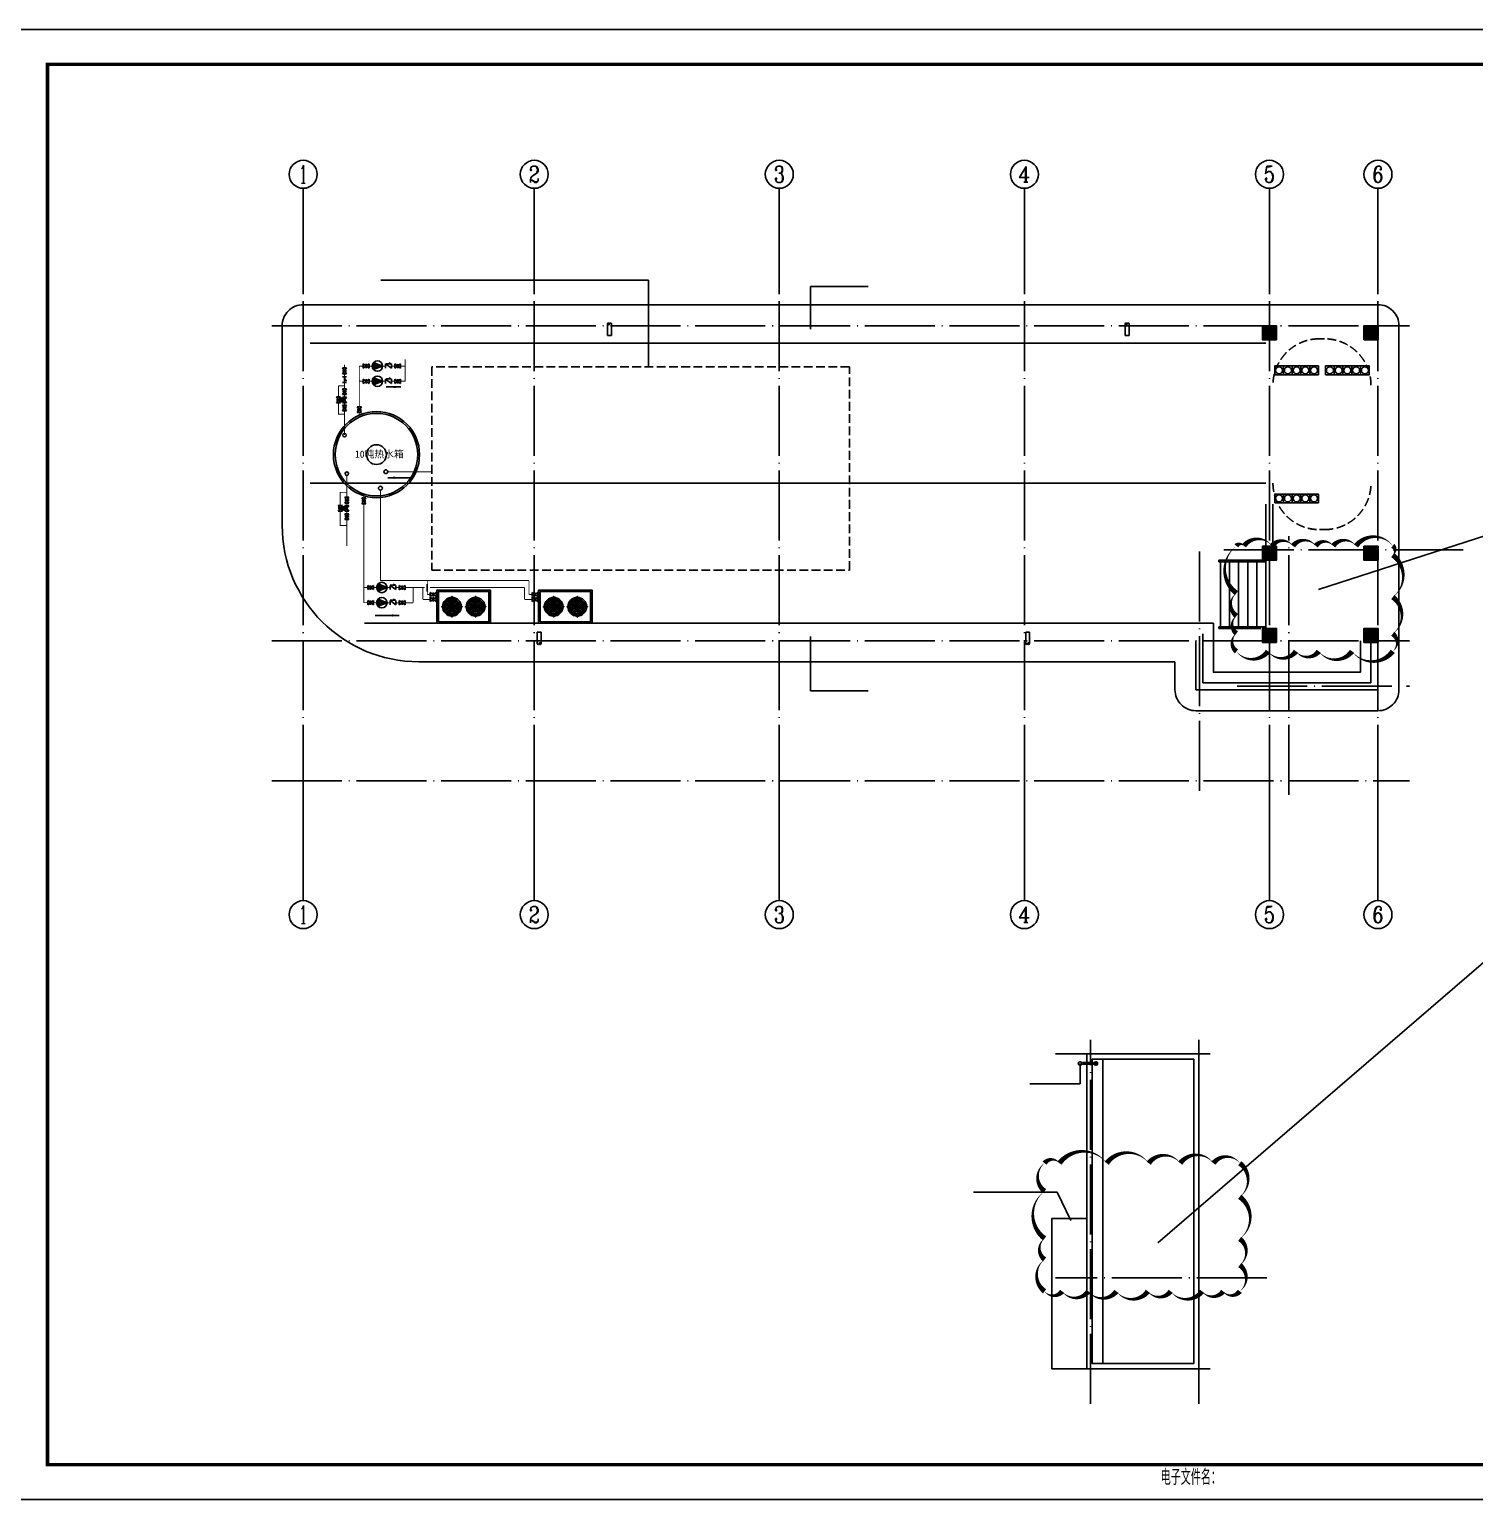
# Model space of a CAD drawing. Extents: x -1041549 to 749950, y -354245 to 17554.
# Drawn here: x -593181 to -551901, y -141716 to -99716 of the extents above; entities that cross this region are included whole.
import ezdxf
from ezdxf.enums import TextEntityAlignment as Align

# ---------------------------------------------------------------- set-up
doc = ezdxf.new("R2010")
doc.units = 0
doc.header["$LTSCALE"] = 1000
doc.header["$MEASUREMENT"] = 0
for name, pattern in [('DASH', [0.35, 0.25, -0.1]), ('DASHED', [0.75, 0.5, -0.25]), ('DOTE', [2.42, 2, -0.2, 0.02, -0.2])]:
    doc.linetypes.add(name, pattern=pattern)
for name, color, linetype in [('14', 1, 'Continuous'), ('2', 2, 'Continuous'), ('4', 4, 'Continuous'), ('9', 9, 'Continuous'), ('AXIS', 3, 'Continuous'), ('AXIS_TEXT', 7, 'Continuous'), ('DIM_ELEV', 3, 'Continuous'), ('DOTE', 1, 'Continuous'), ('EQUIP_地漏', 7, 'Continuous'), ('K+T', 252, 'Continuous'), ('PUB_DIM', 3, 'Continuous'), ('PUB_TEXT', 7, 'Continuous'), ('PUB_TITLE', 4, 'Continuous'), ('TWT_TEXT', 7, 'Continuous'), ('WALL-MOVE', 6, 'Continuous'), ('WALL-PARAPET', 6, 'Continuous'), ('柱线', 2, 'Continuous'), ('楼梯大样$0$A_STAR_LIFT(电梯扶梯)', 1, 'Continuous')]:
    doc.layers.add(name, color=color, linetype=linetype)
doc.layers.add('DIM_MODI', color=6, linetype='Continuous', plot=False)
doc.styles.add('_TCH_AXIS', font='COMPLEX', dxfattribs={"bigfont": 'GBCBIG'})
doc.styles.add('COMPLEX', font='COMPLEX')
doc.styles.add('hztxt', font='romand_pkpm', dxfattribs={"bigfont": 'gbcbig'})
doc.styles.add('JD-gbcbig', font='gbenor.shx', dxfattribs={"height": 3, "bigfont": 'gbcbig.shx'})
doc.styles.get("Standard").update_dxf_attribs({"font": 'gbenor.shx', "bigfont": 'gbcbig.shx'})
doc.dimstyles.get("Standard").update_dxf_attribs({"dimscale": 100, "dimtxt": 3.5, "dimasz": 1, "dimexe": 2.5, "dimexo": 3, "dimgap": 1.5, "dimtad": 1, "dimdec": 0, "dimzin": 0, "dimdsep": 46, "dimtxsty": 'Standard', "dimblk": 'ARCHTICK', "dimcen": 0.09, "dimadec": 0, "dimazin": 0, "dimtfac": 1, "dimtdec": 0, "dimtix": 1, "dimtmove": 2, "dimatfit": 3, "dimfxl": 1, "dimtolj": 1, "dimtzin": 0, "dimarcsym": 0})

# ---------------------------------------------------------------- blocks, each defined once
blk = doc.blocks.new('A$C3E367D4F')
at = {"layer": '4'}
for p, q in [((0, 357), (0, 25)), ((0, 357), (113, 357)), ((113, 357), (113, 25))]:
    blk.add_line(p, q, dxfattribs=at)
for centre, start, end in [((28, 22), 6.809, 173.191), ((28, 28), 186.809, 353.191), ((85, 28), 186.809, 353.191)]:
    blk.add_arc(centre, 28.4, start, end, dxfattribs=at)
blk = doc.blocks.new('TUQ')
at = {"layer": '14', "style": 'hztxt', "width": 0.85}
blk.add_text('电子文件名：', height=450, rotation=359.9997, dxfattribs=at).set_placement((-24105, -584))
blk = doc.blocks.new('$TwtSys$00000141')
at = {"color": 8}
for p, q in [((-94, -180), (-10, -96)), ((-94, -180), (-10, -96)), ((-87, -223), (35, -101)), ((-87, -223), (35, -101)), ((-66, -254), (66, -122)), ((-66, -254), (66, -122)), ((-32, -275), (88, -155)), ((-32, -275), (88, -155)), ((11, -280), (92, -199)), ((11, -280), (92, -199))]:
    blk.add_line(p, q, dxfattribs=at)
blk.add_circle((0, -188), 94, dxfattribs=at)
blk.add_circle((0, -188), 94, dxfattribs=at)
blk = doc.blocks.new('dhgmdghm')
at = {"layer": '楼梯大样$0$A_STAR_LIFT(电梯扶梯)'}
for points in [[(1368204, 5589), (1367954, 5589), (1367954, 5839), (1368204, 5839)], [(1368204, 5339), (1367954, 5339), (1367954, 5589), (1368204, 5589)], [(1368204, 5089), (1367954, 5089), (1367954, 5339), (1368204, 5339)], [(1368204, 4839), (1367954, 4839), (1367954, 5089), (1368204, 5089)], [(1368204, 4589), (1367954, 4589), (1367954, 4839), (1368204, 4839)]]:
    blk.add_lwpolyline(points, close=True, dxfattribs=at)
for centre in [(1368079, 5714), (1368079, 5464), (1368079, 5214), (1368079, 4964), (1368079, 4714)]:
    blk.add_circle(centre, 100, dxfattribs=at)
blk = doc.blocks.new('A$C997006f1')
at = {"layer": 'TWT_TEXT', "xscale": -0.999999, "yscale": 0.999999, "zscale": 0.999999, "rotation": 180}
for p in [(6101, 8859), (20889, 8859)]:
    blk.add_blockref('A$C3E367D4F', p, dxfattribs=at)
blk = doc.blocks.new('_AXISO')
blk.add_circle((0, 0), 0.5)
at = {"layer": 'AXIS_TEXT', "style": 'COMPLEX', "width": 1.041667}
blk.add_attdef('A', text='', height=0.56, dxfattribs=at).set_placement((-0.25, -0.28), (0.25, -0.28), align=Align.FIT)
blk = doc.blocks.new('梯屋层墙柱模板')
at = {"layer": '柱线', "color": 11}
for points in [[(-1087459, -348965), (-1087059, -348965), (-1087059, -348565), (-1087459, -348565)], [(-1084559, -348965), (-1084159, -348965), (-1084159, -348565), (-1084559, -348565)], [(-1087459, -355265), (-1087059, -355265), (-1087059, -354865), (-1087459, -354865)], [(-1084559, -355265), (-1084159, -355265), (-1084159, -354865), (-1084559, -354865)], [(-1087459, -357615), (-1087059, -357615), (-1087059, -357215), (-1087459, -357215)], [(-1084559, -357615), (-1084159, -357615), (-1084159, -357215), (-1084559, -357215)]]:
    blk.add_lwpolyline(points, close=True, dxfattribs=at)
blk = doc.blocks.new('_ArchTick')
at = {"color": 0, "linetype": 'ByBlock', "const_width": 0.4}
blk.add_lwpolyline([(-0.5, -0.5), (0.5, 0.5)], dxfattribs=at)
blk = doc.blocks.new('A$C345737B8')
at = {"layer": '9'}
for points in [[(1800, 1112), (1800, 0), (0, 0), (0, 1112)], [(1750, 1062), (1750, 50), (50, 50), (50, 1062)]]:
    blk.add_lwpolyline(points, close=True, dxfattribs=at)
at = {"layer": '9', "linetype": 'ByBlock'}
for points in [[(169, 543), (166, 543), (163, 544), (161, 546), (159, 548), (157, 550), (156, 553), (156, 555), (156, 558), (157, 561), (158, 564), (160, 565), (161, 567), (164, 568), (166, 569), (168, 570), (169, 570), (171, 569), (173, 569), (175, 568), (177, 567), (179, 565), (181, 563), (182, 561), (182, 559), (183, 556), (182, 552), (181, 550), (180, 548), (178, 546), (176, 545), (174, 544), (172, 543), (169, 543)], [(156, 556), (183, 556)], [(169, 543), (169, 570)], [(497, 871), (493, 872), (491, 873), (488, 874), (486, 876), (485, 878), (483, 882), (483, 884), (483, 887), (484, 890), (485, 892), (487, 894), (489, 895), (491, 897), (494, 898), (496, 898), (497, 898), (499, 898), (501, 897), (503, 896), (505, 895), (507, 893), (508, 891), (509, 889), (510, 887), (510, 884), (509, 881), (508, 878), (507, 877), (506, 875), (504, 873), (501, 872), (499, 871), (497, 871)], [(483, 885), (510, 885)], [(497, 871), (497, 898)], [(827, 543), (823, 543), (821, 544), (818, 546), (816, 548), (815, 550), (813, 553), (813, 555), (813, 558), (814, 561), (815, 564), (817, 565), (819, 567), (821, 568), (824, 569), (826, 570), (827, 570), (829, 569), (831, 569), (833, 568), (835, 567), (837, 565), (838, 563), (839, 561), (840, 559), (840, 556), (839, 552), (838, 550), (837, 548), (836, 546), (834, 545), (831, 544), (829, 543), (827, 543)], [(813, 556), (840, 556)], [(827, 543), (827, 570)], [(964, 542), (961, 542), (958, 543), (955, 545), (954, 547), (952, 549), (951, 552), (951, 554), (951, 557), (952, 560), (953, 563), (954, 565), (956, 566), (958, 568), (961, 568), (963, 569), (964, 569), (966, 569), (968, 568), (970, 567), (972, 566), (974, 564), (975, 562), (976, 560), (977, 558), (977, 555), (977, 551), (976, 549), (975, 548), (973, 546), (971, 544), (969, 543), (966, 542), (964, 542)], [(951, 555), (977, 555)], [(964, 542), (964, 569)], [(1291, 871), (1288, 872), (1285, 873), (1283, 874), (1281, 876), (1279, 878), (1278, 882), (1278, 884), (1278, 887), (1279, 890), (1280, 892), (1281, 894), (1283, 895), (1286, 897), (1288, 898), (1290, 898), (1291, 898), (1293, 898), (1295, 897), (1297, 896), (1299, 895), (1301, 893), (1302, 891), (1303, 889), (1304, 887), (1304, 884), (1304, 881), (1303, 878), (1302, 877), (1300, 875), (1298, 873), (1296, 872), (1293, 871), (1291, 871)], [(1278, 885), (1304, 885)], [(1291, 871), (1291, 898)], [(1621, 543), (1618, 543), (1615, 544), (1613, 546), (1611, 548), (1609, 550), (1608, 553), (1608, 555), (1608, 558), (1609, 561), (1610, 564), (1611, 565), (1613, 567), (1616, 568), (1618, 569), (1620, 570), (1621, 570), (1623, 569), (1625, 569), (1627, 568), (1629, 567), (1631, 565), (1632, 563), (1633, 561), (1634, 559), (1634, 556), (1634, 552), (1633, 550), (1632, 548), (1630, 546), (1628, 545), (1626, 544), (1623, 543), (1621, 543)], [(1608, 556), (1634, 556)], [(1621, 543), (1621, 570)], [(498, 214), (495, 214), (492, 215), (489, 217), (487, 219), (486, 221), (485, 224), (484, 227), (485, 229), (485, 232), (487, 235), (488, 237), (490, 238), (492, 240), (495, 240), (497, 241), (498, 241), (500, 241), (502, 240), (504, 239), (506, 238), (508, 236), (509, 234), (510, 232), (511, 230), (511, 227), (511, 223), (510, 221), (509, 220), (507, 218), (505, 216), (503, 215), (500, 214), (498, 214)], [(484, 227), (511, 227)], [(498, 214), (498, 241)], [(1292, 214), (1289, 214), (1286, 215), (1284, 217), (1282, 219), (1280, 221), (1279, 224), (1279, 227), (1279, 229), (1280, 232), (1281, 235), (1282, 237), (1284, 238), (1287, 240), (1289, 240), (1291, 241), (1292, 241), (1294, 241), (1296, 240), (1298, 239), (1300, 238), (1302, 236), (1304, 234), (1305, 232), (1305, 230), (1305, 227), (1305, 223), (1304, 221), (1303, 220), (1301, 218), (1299, 216), (1297, 215), (1295, 214), (1292, 214)], [(1279, 227), (1305, 227)], [(1292, 214), (1292, 241)]]:
    blk.add_lwpolyline(points, dxfattribs=at)
at = {"layer": '9', "linetype": 'ByBlock', "lineweight": -3}
for points, const_width in [([(447, 556), (183, 556)], 7.62), ([(448, 594), (442, 584), (438, 572), (436, 564), (436, 556), (436, 548), (430, 553), (426, 556), (420, 560), (414, 564), (410, 566), (401, 570), (386, 575), (379, 576), (371, 578), (360, 578), (351, 578), (341, 577), (334, 575), (326, 573), (316, 569), (308, 565), (301, 561), (293, 556), (288, 552), (282, 547), (276, 540), (270, 533), (264, 525), (260, 516), (255, 505), (250, 489), (248, 472), (249, 453), (251, 439), (254, 428), (257, 422), (266, 405), (255, 424), (249, 434), (244, 445), (239, 459), (232, 478), (227, 501), (223, 524), (221, 547), (221, 564), (224, 593), (227, 612), (231, 627), (234, 640), (240, 655), (244, 666), (252, 671), (258, 675), (271, 681), (281, 684), (295, 687), (305, 689), (313, 690), (320, 690), (328, 690), (338, 689), (347, 687), (354, 685), (357, 685), (365, 682), (371, 680), (376, 678), (383, 674), (389, 671), (394, 667), (400, 664), (405, 660), (418, 647), (423, 641), (431, 631), (438, 620), (443, 609), (446, 601), (448, 594)], 3.66), ([(536, 605), (525, 612), (514, 616), (506, 618), (498, 618), (490, 618), (495, 624), (498, 627), (502, 634), (506, 640), (508, 643), (512, 653), (517, 668), (518, 674), (519, 683), (520, 693), (520, 703), (518, 713), (517, 720), (515, 728), (511, 738), (507, 746), (503, 753), (498, 761), (494, 766), (489, 772), (482, 778), (474, 784), (467, 789), (458, 794), (447, 799), (431, 804), (414, 806), (395, 805), (381, 803), (370, 799), (364, 797), (347, 788), (366, 799), (376, 805), (387, 810), (400, 815), (420, 822), (443, 827), (466, 831), (489, 833), (506, 833), (535, 830), (554, 827), (569, 823), (582, 820), (597, 814), (608, 810), (613, 802), (616, 796), (622, 782), (626, 773), (629, 759), (631, 749), (631, 741), (632, 734), (631, 726), (630, 716), (629, 707), (627, 700), (626, 697), (624, 689), (622, 683), (619, 678), (616, 671), (613, 665), (609, 659), (605, 654), (601, 649), (589, 635), (583, 631), (573, 623), (562, 616), (551, 611), (542, 607), (536, 605)], 3.66), ([(460, 507), (470, 500), (481, 496), (490, 494), (498, 494), (506, 494), (501, 488), (498, 485), (493, 478), (490, 472), (488, 469), (484, 459), (479, 444), (478, 438), (476, 429), (476, 419), (476, 409), (477, 399), (479, 392), (481, 384), (485, 374), (489, 366), (493, 359), (498, 351), (502, 346), (507, 340), (514, 334), (521, 328), (529, 323), (538, 318), (549, 313), (564, 308), (581, 306), (601, 307), (614, 309), (626, 313), (632, 315), (649, 324), (630, 313), (620, 307), (608, 302), (595, 297), (576, 290), (552, 285), (530, 281), (507, 279), (490, 279), (461, 282), (442, 285), (426, 289), (414, 292), (399, 298), (388, 302), (383, 310), (379, 316), (373, 330), (370, 339), (367, 353), (365, 363), (364, 371), (364, 378), (364, 386), (365, 396), (367, 405), (369, 412), (369, 415), (372, 423), (374, 429), (376, 434), (380, 441), (383, 447), (387, 453), (390, 458), (394, 463), (407, 477), (412, 481), (423, 489), (434, 496), (445, 501), (453, 505), (460, 507)], 3.66), ([(498, 607), (498, 871)], 7.62), ([(498, 241), (498, 505)], 7.62), ([(813, 556), (549, 556)], 7.62), ([(547, 518), (554, 528), (558, 540), (560, 548), (560, 556), (560, 564), (566, 559), (569, 556), (576, 552), (582, 548), (585, 546), (595, 542), (610, 537), (616, 536), (624, 534), (635, 534), (645, 534), (655, 535), (662, 537), (670, 539), (680, 543), (688, 547), (695, 551), (703, 556), (708, 560), (714, 565), (720, 572), (726, 580), (731, 587), (736, 596), (741, 607), (746, 623), (748, 640), (747, 659), (745, 673), (741, 684), (739, 690), (730, 707), (741, 688), (746, 678), (752, 667), (757, 653), (763, 634), (769, 611), (773, 588), (774, 565), (774, 548), (772, 519), (769, 500), (765, 485), (761, 472), (756, 457), (752, 446), (744, 441), (737, 437), (724, 431), (715, 428), (701, 425), (691, 423), (683, 422), (676, 422), (668, 422), (658, 423), (648, 425), (641, 427), (638, 428), (631, 430), (625, 432), (620, 434), (613, 438), (607, 441), (601, 445), (596, 448), (591, 452), (577, 465), (573, 471), (565, 481), (558, 492), (553, 503), (549, 511), (547, 518)], 2.93), ([(1241, 556), (977, 556)], 7.62), ([(1243, 594), (1236, 584), (1232, 572), (1230, 564), (1230, 556), (1230, 548), (1225, 553), (1221, 556), (1214, 560), (1208, 564), (1205, 566), (1195, 570), (1180, 575), (1174, 576), (1166, 578), (1155, 578), (1145, 578), (1136, 577), (1129, 575), (1121, 573), (1110, 569), (1102, 565), (1095, 561), (1087, 556), (1082, 552), (1076, 547), (1070, 540), (1064, 533), (1059, 525), (1054, 516), (1049, 505), (1045, 489), (1042, 472), (1043, 453), (1045, 439), (1049, 428), (1051, 422), (1060, 405), (1049, 424), (1044, 434), (1039, 445), (1033, 459), (1027, 478), (1021, 501), (1017, 524), (1016, 547), (1016, 564), (1018, 593), (1021, 612), (1025, 627), (1029, 640), (1034, 655), (1038, 666), (1046, 671), (1053, 675), (1066, 681), (1075, 684), (1089, 687), (1099, 689), (1107, 690), (1114, 690), (1122, 690), (1132, 689), (1142, 687), (1149, 685), (1152, 685), (1159, 682), (1165, 680), (1170, 678), (1177, 674), (1183, 671), (1189, 667), (1194, 664), (1199, 660), (1213, 647), (1217, 641), (1225, 631), (1232, 620), (1237, 609), (1241, 601), (1243, 594)], 3.66), ([(1330, 605), (1320, 612), (1309, 616), (1301, 618), (1292, 618), (1284, 618), (1289, 624), (1292, 627), (1297, 634), (1300, 640), (1302, 643), (1307, 653), (1311, 668), (1313, 674), (1314, 683), (1314, 693), (1314, 703), (1313, 713), (1311, 720), (1309, 728), (1305, 738), (1302, 746), (1298, 753), (1292, 761), (1288, 766), (1283, 772), (1276, 778), (1269, 784), (1261, 789), (1252, 794), (1241, 799), (1226, 804), (1209, 806), (1189, 805), (1176, 803), (1164, 799), (1158, 797), (1142, 788), (1160, 799), (1171, 805), (1182, 810), (1195, 815), (1214, 822), (1238, 827), (1260, 831), (1283, 833), (1300, 833), (1329, 830), (1348, 827), (1364, 823), (1377, 820), (1391, 814), (1402, 810), (1407, 802), (1411, 796), (1417, 782), (1420, 773), (1424, 759), (1425, 749), (1426, 741), (1426, 734), (1426, 726), (1425, 716), (1423, 707), (1422, 700), (1421, 697), (1418, 689), (1416, 683), (1414, 678), (1410, 671), (1407, 665), (1404, 659), (1400, 654), (1396, 649), (1383, 635), (1378, 631), (1367, 623), (1356, 616), (1345, 611), (1337, 607), (1330, 605)], 3.66), ([(1254, 507), (1265, 500), (1276, 496), (1284, 494), (1292, 494), (1300, 494), (1295, 488), (1292, 485), (1288, 478), (1284, 472), (1282, 469), (1278, 459), (1273, 444), (1272, 438), (1271, 429), (1270, 419), (1270, 409), (1272, 399), (1273, 392), (1275, 384), (1279, 374), (1283, 366), (1287, 359), (1292, 351), (1296, 346), (1301, 340), (1308, 334), (1316, 328), (1323, 323), (1332, 318), (1343, 313), (1359, 308), (1376, 306), (1396, 307), (1409, 309), (1420, 313), (1426, 315), (1443, 324), (1425, 313), (1414, 307), (1403, 302), (1390, 297), (1370, 290), (1347, 285), (1324, 281), (1301, 279), (1284, 279), (1255, 282), (1236, 285), (1221, 289), (1208, 292), (1193, 298), (1182, 302), (1177, 310), (1174, 316), (1168, 330), (1165, 339), (1161, 353), (1159, 363), (1159, 371), (1159, 378), (1159, 386), (1160, 396), (1161, 405), (1163, 412), (1164, 415), (1166, 423), (1169, 429), (1171, 434), (1174, 441), (1177, 447), (1181, 453), (1185, 458), (1189, 463), (1201, 477), (1207, 481), (1217, 489), (1228, 496), (1239, 501), (1248, 505), (1254, 507)], 3.66), ([(1292, 607), (1292, 871)], 7.62), ([(1292, 241), (1292, 505)], 7.62), ([(1608, 556), (1343, 556)], 7.62), ([(1342, 518), (1348, 528), (1352, 540), (1354, 548), (1354, 556), (1354, 564), (1360, 559), (1364, 556), (1370, 552), (1376, 548), (1380, 546), (1389, 542), (1404, 537), (1411, 536), (1419, 534), (1430, 534), (1439, 534), (1449, 535), (1456, 537), (1464, 539), (1474, 543), (1482, 547), (1489, 551), (1497, 556), (1502, 560), (1508, 565), (1514, 572), (1521, 580), (1526, 587), (1531, 596), (1535, 607), (1540, 623), (1542, 640), (1542, 659), (1539, 673), (1536, 684), (1533, 690), (1524, 707), (1535, 688), (1541, 678), (1546, 667), (1551, 653), (1558, 634), (1564, 611), (1567, 588), (1569, 565), (1569, 548), (1566, 519), (1563, 500), (1560, 485), (1556, 472), (1551, 457), (1546, 446), (1538, 441), (1532, 437), (1519, 431), (1510, 428), (1495, 425), (1485, 423), (1478, 422), (1470, 422), (1462, 422), (1452, 423), (1443, 425), (1436, 427), (1433, 428), (1426, 430), (1419, 432), (1414, 434), (1407, 438), (1401, 441), (1396, 445), (1390, 448), (1385, 452), (1372, 465), (1367, 471), (1359, 481), (1352, 492), (1347, 503), (1344, 511), (1342, 518)], 2.93)]:
    blk.add_lwpolyline(points, dxfattribs=dict(at, const_width=const_width))
at = {"layer": '9', "linetype": 'ByBlock'}
for points in [[(498, 633, 1), (498, 479, 1)], [(498, 612, 1), (498, 500, 1)], [(498, 572, 1), (498, 540, 1)], [(1292, 633, 1), (1292, 479, 1)], [(1292, 612, 1), (1292, 500, 1)], [(1292, 572, 1), (1292, 540, 1)]]:
    blk.add_lwpolyline(points, format="xyb", close=True, dxfattribs=at)
for centre, radius in [((498, 556), 315), ((498, 556), 270), ((498, 556), 224), ((498, 556), 178), ((498, 556), 132), ((498, 556), 86.6), ((498, 556), 40.8), ((1292, 556), 315), ((1292, 556), 270), ((1292, 556), 224), ((1292, 556), 178), ((1292, 556), 132), ((1292, 556), 86.6), ((1292, 556), 40.8)]:
    blk.add_circle(centre, radius, dxfattribs=at)
at = {"layer": '9', "linetype": 'ByBlock', "lineweight": -3}
for centre in [(498, 556), (1292, 556)]:
    blk.add_circle(centre, 15.4, dxfattribs=at)
blk = doc.blocks.new('A$C1F4F14E7')
at = {"layer": '9'}
for points in [[(-6911, 5347), (-6655, 5448), (-6911, 5549)], [(-6911, 4913), (-6655, 5014), (-6911, 5115)], [(-6784, -979), (-6527, -878), (-6784, -776)], [(-6784, -1413), (-6527, -1312), (-6784, -1210)]]:
    blk.add_hatch(color=256, dxfattribs=at).paths.add_polyline_path(points)
for p, q in [((-7208, 5387), (-7208, 5508)), ((-7208, 5387), (-7043, 5508)), ((-7208, 5508), (-7043, 5387)), ((-7126, 5386), (-7126, 5507)), ((-7043, 5387), (-7043, 5508)), ((-6911, 5549), (-6911, 5347)), ((-6655, 5448), (-6911, 5549)), ((-6405, 5388), (-6570, 5509)), ((-6570, 5388), (-6570, 5509)), ((-6567, 5515), (-6414, 5515)), ((-6414, 5515), (-6477, 5544)), ((-6405, 5388), (-6405, 5509)), ((-6307, 5386), (-6307, 5507)), ((-6307, 5386), (-6142, 5507)), ((-6307, 5507), (-6142, 5386)), ((-6224, 5385), (-6224, 5506)), ((-6142, 5386), (-6142, 5507)), ((-7683, 5230), (-7804, 5395)), ((-7804, 5230), (-7683, 5395)), ((-7683, 5395), (-7804, 5395)), ((-7683, 5313), (-7804, 5313)), ((-7683, 5230), (-7804, 5230)), ((-7683, 5144), (-7804, 5144)), ((-7744, 4980), (-7744, 5144)), ((-7692, 5033), (-7744, 5096)), ((-7208, 4953), (-7208, 5074)), ((-7208, 4953), (-7043, 5074)), ((-7208, 5074), (-7043, 4953)), ((-7126, 4953), (-7126, 5074)), ((-7043, 4953), (-7043, 5074)), ((-6655, 5448), (-6911, 5347)), ((-6911, 5115), (-6911, 4913)), ((-6655, 5014), (-6911, 5115)), ((-6405, 4954), (-6570, 5075)), ((-6570, 4954), (-6570, 5075)), ((-6567, 5082), (-6414, 5082)), ((-6414, 5082), (-6477, 5111)), ((-6405, 4954), (-6405, 5075)), ((-6307, 4952), (-6307, 5073)), ((-6307, 4952), (-6142, 5073)), ((-6307, 5073), (-6142, 4952)), ((-6224, 4952), (-6224, 5073)), ((-6142, 4952), (-6142, 5073)), ((-7683, 4980), (-7804, 4980)), ((-7683, 4802), (-7804, 4802)), ((-7683, 4802), (-7804, 4638)), ((-7804, 4802), (-7683, 4638)), ((-7683, 4720), (-7804, 4720)), ((-7683, 4638), (-7804, 4638)), ((-7705, 5033), (-7679, 5033)), ((-6655, 5014), (-6911, 4913)), ((-7976, 4566), (-7855, 4566)), ((-7976, 4566), (-7855, 4402)), ((-7855, 4566), (-7976, 4402)), ((-7976, 4484), (-7855, 4484)), ((-7976, 4402), (-7855, 4402)), ((-7744, 4482), (-7815, 4482)), ((-7683, 4564), (-7804, 4564)), ((-7683, 4564), (-7804, 4399)), ((-7804, 4564), (-7683, 4399)), ((-7683, 4399), (-7804, 4399)), ((-7683, 4333), (-7804, 4333)), ((-7683, 4333), (-7804, 4168)), ((-7804, 4333), (-7683, 4168)), ((-7683, 4251), (-7804, 4251)), ((-7383, 4119), (-7262, 4284)), ((-7262, 4119), (-7383, 4284)), ((-7383, 4284), (-7262, 4284)), ((-7383, 4201), (-7262, 4201)), ((-7683, 4168), (-7804, 4168)), ((-7383, 4119), (-7262, 4119)), ((-7616, 1535), (-7737, 1699)), ((-7737, 1535), (-7616, 1699)), ((-7616, 1699), (-7737, 1699)), ((-7132, 1680), (-7253, 1680)), ((-7132, 1680), (-7253, 1516)), ((-7253, 1680), (-7132, 1516)), ((-7925, 1301), (-7804, 1466)), ((-7804, 1301), (-7925, 1466)), ((-7925, 1466), (-7804, 1466)), ((-7925, 1384), (-7804, 1384)), ((-7925, 1301), (-7804, 1301)), ((-7676, 1386), (-7748, 1386)), ((-7616, 1535), (-7737, 1535)), ((-7616, 1303), (-7737, 1468)), ((-7737, 1303), (-7616, 1468)), ((-7616, 1468), (-7737, 1468)), ((-7616, 1303), (-7737, 1303)), ((-7615, 1617), (-7736, 1617)), ((-7132, 1598), (-7253, 1598)), ((-7132, 1516), (-7253, 1516)), ((-7616, 1065), (-7737, 1230)), ((-7737, 1065), (-7616, 1230)), ((-7616, 1230), (-7737, 1230)), ((-7616, 1065), (-7737, 1065)), ((-7615, 1148), (-7736, 1148)), ((-7081, -939), (-7081, -818)), ((-7081, -939), (-6916, -818)), ((-7081, -818), (-6916, -939)), ((-6999, -940), (-6999, -819)), ((-6916, -939), (-6916, -818)), ((-6784, -776), (-6784, -979)), ((-6527, -878), (-6784, -776)), ((-6278, -938), (-6443, -817)), ((-6443, -938), (-6443, -817)), ((-6439, -811), (-6287, -811)), ((-6287, -811), (-6349, -782)), ((-6278, -938), (-6278, -817)), ((-6180, -940), (-6180, -819)), ((-6180, -940), (-6015, -819)), ((-6180, -819), (-6015, -940)), ((-6097, -941), (-6097, -820)), ((-6015, -940), (-6015, -819)), ((-5378, -993), (-5378, -785)), ((-7081, -1373), (-7081, -1252)), ((-7081, -1373), (-6916, -1252)), ((-7081, -1252), (-6916, -1373)), ((-6999, -1373), (-6999, -1252)), ((-6916, -1373), (-6916, -1252)), ((-6527, -878), (-6784, -979)), ((-6784, -1210), (-6784, -1413)), ((-6527, -1312), (-6784, -1210)), ((-6278, -1372), (-6443, -1251)), ((-6443, -1372), (-6443, -1251)), ((-6439, -1244), (-6287, -1244)), ((-6287, -1244), (-6349, -1215)), ((-6278, -1372), (-6278, -1251)), ((-6180, -1374), (-6180, -1253)), ((-6180, -1374), (-6015, -1253)), ((-6180, -1253), (-6015, -1374)), ((-6097, -1374), (-6097, -1253)), ((-6015, -1374), (-6015, -1253)), ((-5293, -1138), (-5293, -1017)), ((-5293, -1138), (-5129, -1017)), ((-5293, -1017), (-5129, -1138)), ((-5293, -1278), (-5293, -1157)), ((-5293, -1278), (-5129, -1157)), ((-5293, -1157), (-5129, -1278)), ((-5211, -1139), (-5211, -1018)), ((-5211, -1278), (-5211, -1157)), ((-5129, -1138), (-5129, -1017)), ((-5129, -1278), (-5129, -1157)), ((-2388, -1138), (-2388, -1017)), ((-2388, -1138), (-2224, -1017)), ((-2388, -1017), (-2224, -1138)), ((-2388, -1278), (-2388, -1157)), ((-2388, -1278), (-2224, -1157)), ((-2388, -1157), (-2224, -1278)), ((-2306, -1139), (-2306, -1018)), ((-2306, -1278), (-2306, -1157)), ((-2224, -1138), (-2224, -1017)), ((-2224, -1278), (-2224, -1157)), ((-6527, -1312), (-6784, -1413))]:
    blk.add_line(p, q, dxfattribs=at)
at = {"layer": '9', "linetype": 'DASHED'}
for p, q in [((-5115, -1045), (-5115, -1110)), ((-5115, -1102), (-5115, -1054)), ((-5115, -1185), (-5115, -1250)), ((-5115, -1242), (-5115, -1194)), ((-5106, -1102), (-5106, -1054)), ((-5106, -1242), (-5106, -1194)), ((-2210, -1045), (-2210, -1110)), ((-2210, -1102), (-2210, -1054)), ((-2210, -1185), (-2210, -1250)), ((-2210, -1242), (-2210, -1194)), ((-2201, -1102), (-2201, -1054)), ((-2201, -1242), (-2201, -1194))]:
    blk.add_line(p, q, dxfattribs=at)
at = {"layer": '9', "linetype": 'DASHED', "lineweight": 25}
for p, q in [((-5112, -1052), (-5115, -1054)), ((-5112, -1052), (-5115, -1054)), ((-5115, -1102), (-5112, -1104)), ((-5115, -1102), (-5112, -1104)), ((-5115, -1102), (-5112, -1104)), ((-5115, -1102), (-5112, -1104)), ((-5112, -1192), (-5115, -1194)), ((-5112, -1192), (-5115, -1194)), ((-5115, -1242), (-5112, -1244)), ((-5115, -1242), (-5112, -1244)), ((-5112, -1052), (-5112, -1052)), ((-5111, -1054), (-5112, -1052)), ((-5111, -1054), (-5112, -1052)), ((-5112, -1052), (-5112, -1052)), ((-5111, -1054), (-5112, -1052)), ((-5111, -1054), (-5112, -1052)), ((-5112, -1104), (-5111, -1102)), ((-5112, -1104), (-5111, -1102)), ((-5112, -1104), (-5111, -1102)), ((-5112, -1104), (-5111, -1102)), ((-5112, -1104), (-5112, -1104)), ((-5112, -1104), (-5112, -1104)), ((-5112, -1104), (-5112, -1104)), ((-5112, -1104), (-5112, -1104)), ((-5112, -1192), (-5112, -1192)), ((-5111, -1194), (-5112, -1192)), ((-5111, -1194), (-5112, -1192)), ((-5112, -1192), (-5112, -1192)), ((-5111, -1194), (-5112, -1192)), ((-5111, -1194), (-5112, -1192)), ((-5112, -1244), (-5111, -1242)), ((-5112, -1244), (-5111, -1242)), ((-5112, -1244), (-5112, -1244)), ((-5112, -1244), (-5112, -1244)), ((-5107, -1052), (-5111, -1054)), ((-5107, -1052), (-5111, -1054)), ((-5111, -1102), (-5107, -1104)), ((-5111, -1102), (-5107, -1104)), ((-5111, -1102), (-5107, -1104)), ((-5111, -1102), (-5107, -1104)), ((-5107, -1192), (-5111, -1194)), ((-5107, -1192), (-5111, -1194)), ((-5111, -1242), (-5107, -1244)), ((-5111, -1242), (-5107, -1244)), ((-5106, -1054), (-5107, -1052)), ((-5107, -1052), (-5107, -1052)), ((-5106, -1054), (-5107, -1052)), ((-5107, -1052), (-5107, -1052)), ((-5107, -1104), (-5106, -1102)), ((-5107, -1104), (-5106, -1102)), ((-5107, -1104), (-5106, -1102)), ((-5107, -1104), (-5106, -1102)), ((-5107, -1104), (-5107, -1104)), ((-5107, -1104), (-5107, -1104)), ((-5107, -1104), (-5107, -1104)), ((-5107, -1104), (-5107, -1104)), ((-5106, -1194), (-5107, -1192)), ((-5107, -1192), (-5107, -1192)), ((-5106, -1194), (-5107, -1192)), ((-5107, -1192), (-5107, -1192)), ((-5107, -1244), (-5106, -1242)), ((-5107, -1244), (-5106, -1242)), ((-5107, -1244), (-5107, -1244)), ((-5107, -1244), (-5107, -1244)), ((-2207, -1052), (-2210, -1054)), ((-2207, -1052), (-2210, -1054)), ((-2210, -1102), (-2207, -1104)), ((-2210, -1102), (-2207, -1104)), ((-2210, -1102), (-2207, -1104)), ((-2210, -1102), (-2207, -1104)), ((-2207, -1192), (-2210, -1194)), ((-2207, -1192), (-2210, -1194)), ((-2210, -1242), (-2207, -1244)), ((-2210, -1242), (-2207, -1244)), ((-2207, -1052), (-2207, -1052)), ((-2206, -1054), (-2207, -1052)), ((-2206, -1054), (-2207, -1052)), ((-2207, -1052), (-2207, -1052)), ((-2206, -1054), (-2207, -1052)), ((-2206, -1054), (-2207, -1052)), ((-2207, -1104), (-2206, -1102)), ((-2207, -1104), (-2206, -1102)), ((-2207, -1104), (-2206, -1102)), ((-2207, -1104), (-2206, -1102)), ((-2207, -1104), (-2207, -1104)), ((-2207, -1104), (-2207, -1104)), ((-2207, -1104), (-2207, -1104)), ((-2207, -1104), (-2207, -1104)), ((-2207, -1192), (-2207, -1192)), ((-2206, -1194), (-2207, -1192)), ((-2206, -1194), (-2207, -1192)), ((-2207, -1192), (-2207, -1192)), ((-2206, -1194), (-2207, -1192)), ((-2206, -1194), (-2207, -1192)), ((-2207, -1244), (-2206, -1242)), ((-2207, -1244), (-2206, -1242)), ((-2207, -1244), (-2207, -1244)), ((-2207, -1244), (-2207, -1244)), ((-2202, -1052), (-2206, -1054)), ((-2202, -1052), (-2206, -1054)), ((-2206, -1102), (-2202, -1104)), ((-2206, -1102), (-2202, -1104)), ((-2206, -1102), (-2202, -1104)), ((-2206, -1102), (-2202, -1104)), ((-2202, -1192), (-2206, -1194)), ((-2202, -1192), (-2206, -1194)), ((-2206, -1242), (-2202, -1244)), ((-2206, -1242), (-2202, -1244)), ((-2201, -1054), (-2202, -1052)), ((-2202, -1052), (-2202, -1052)), ((-2201, -1054), (-2202, -1052)), ((-2202, -1052), (-2202, -1052)), ((-2202, -1104), (-2201, -1102)), ((-2202, -1104), (-2201, -1102)), ((-2202, -1104), (-2201, -1102)), ((-2202, -1104), (-2201, -1102)), ((-2202, -1104), (-2202, -1104)), ((-2202, -1104), (-2202, -1104)), ((-2202, -1104), (-2202, -1104)), ((-2202, -1104), (-2202, -1104)), ((-2201, -1194), (-2202, -1192)), ((-2202, -1192), (-2202, -1192)), ((-2201, -1194), (-2202, -1192)), ((-2202, -1192), (-2202, -1192)), ((-2202, -1244), (-2201, -1242)), ((-2202, -1244), (-2201, -1242)), ((-2202, -1244), (-2202, -1244)), ((-2202, -1244), (-2202, -1244))]:
    blk.add_line(p, q, dxfattribs=at)
at = {"layer": '9', "linetype": 'ByBlock', "const_width": 26.8}
for points in [[(-7744, 5395), (-7744, 5492)], [(-7208, 5447), (-7320, 5447)], [(-7320, 5447), (-7320, 5014)], [(-7043, 5447), (-6954, 5447)], [(-6142, 5447), (-6008, 5447)], [(-6008, 5641), (-6008, 5013)], [(-7744, 5144), (-7744, 5230)], [(-6655, 5446), (-6570, 5446)], [(-6405, 5446), (-6307, 5446)], [(-7744, 4886), (-7915, 4886)], [(-7915, 4566), (-7915, 4886)], [(-7744, 4802), (-7744, 4980)], [(-7744, 4564), (-7744, 4638)], [(-7208, 5014), (-7320, 5014)], [(-7320, 5014), (-7320, 4284)], [(-7043, 5014), (-6954, 5014)], [(-6655, 5013), (-6570, 5013)], [(-6405, 5013), (-6307, 5013)], [(-6142, 5013), (-6008, 5013)], [(-7915, 4402), (-7915, 4073), (-7744, 4073)], [(-7744, 4333), (-7744, 4399)], [(-7744, 4168), (-7744, 3475)], [(-7320, 4119), (-7320, 4037)], [(-7676, 1699), (-7676, 2324)], [(-5251, 2430), (-6509, 2430)], [(-7864, 1466), (-7864, 1841), (-7693, 1841)], [(-7192, 1680), (-7192, 1779)], [(-6718, 1904), (-6718, 777), (-6718, -679)], [(-7864, 1301), (-7864, 895), (-7676, 895)], [(-7676, 1468), (-7676, 1535)], [(-7676, 1230), (-7676, 1303)], [(-7192, 1516), (-7192, 1420)], [(-7192, 1420), (-7192, -1312)], [(-7676, 312), (-7676, 1065)], [(-6718, -679), (-2473, -679)], [(-5378, -1079), (-5378, -679)], [(-2473, -1078), (-2473, -679)], [(-7081, -879), (-7192, -879)], [(-6916, -879), (-6826, -879)], [(-6527, -880), (-6443, -880)], [(-6278, -880), (-6180, -880)], [(-6015, -879), (-5458, -879)], [(-5783, -879), (-5783, -1312)], [(-5505, -879), (-5505, -1217)], [(-5293, -1217), (-5504, -1217)], [(-5293, -1078), (-5378, -1078)], [(-5298, -879), (-2599, -879)], [(-5115, -1078), (-5129, -1078)], [(-5115, -1218), (-5129, -1218)], [(-2599, -879), (-2599, -1216)], [(-2388, -1217), (-2599, -1217)], [(-2388, -1078), (-2473, -1078)], [(-2210, -1078), (-2224, -1078)], [(-2210, -1218), (-2224, -1218)], [(-7081, -1312), (-7192, -1312)], [(-6916, -1312), (-6826, -1312)], [(-6527, -1313), (-6443, -1313)], [(-6278, -1313), (-6180, -1313)], [(-6015, -1313), (-5783, -1313)]]:
    blk.add_lwpolyline(points, dxfattribs=at)
at = {"layer": '9'}
for points in [[(-7857, 4527), (-7857, 4437), (-7815, 4437), (-7815, 4527)], [(-7789, 1341), (-7789, 1431), (-7748, 1431), (-7748, 1341)]]:
    blk.add_lwpolyline(points, close=True, dxfattribs=at)
for centre, radius in [((-6804, 5448), 149), ((-6804, 5015), 149), ((-6830, 2917), 1230), ((-6830, 2917), 1180), ((-6830, 2917), 282), ((-6677, -878), 149), ((-6678, -1312), 149)]:
    blk.add_circle(centre, radius, dxfattribs=at)
at = {"layer": '9', "linetype": 'ByBlock'}
for centre, radius in [((-7744, 3475), 50), ((-7676, 2374), 50), ((-6564, 2430), 55.4), ((-6718, 1960), 55.4)]:
    blk.add_circle(centre, radius, dxfattribs=at)
at = {"layer": '2', "xscale": 0.85, "yscale": 0.85, "zscale": 0.85, "rotation": 180}
for p in [(-3576, -954), (-671, -954)]:
    blk.add_blockref('A$C345737B8', p, dxfattribs=at)
at = {"layer": '9', "insert": (-7443, 3033), "char_height": 200, "width": 133434.29, "attachment_point": 1, "style": 'JD-gbcbig'}
blk.add_mtext('{\\fSimSun|b0|i0|c134|p2;10吨热水箱}', dxfattribs=at)
at = {"layer": '9'}
for points in [[(-6139, 4850), (-6554, 4850)], [(-6505, 2259), (-5819, 2259)], [(-6184, -1676), (-6870, -1676)]]:
    blk.add_leader(points, dimstyle='STANDARD', override={"dimasz": 2, "dimgap": 1.5, "dimtad": 0}, dxfattribs=at)

msp = doc.modelspace()

# ---------------------------------------------------------------- linework, layer by layer
for p, q in [((-585160.5, -108680.5), (-557860.5, -108680.5)), ((-585160.5, -112680.5), (-557860.5, -112680.5)), ((-557860.5, -113280.5), (-557860.5, -114580.5)), ((-557660.5, -113280.5), (-557660.5, -114580.5)), ((-557560.5, -114880.5), (-559210.5, -114880.5)), ((-559210.5, -114930.5), (-559210.5, -114880.5)), ((-557860.5, -114930.5), (-559210.5, -114930.5)), ((-559160.5, -114880.5), (-559160.5, -116830.5)), ((-558900.5, -114880.5), (-558900.5, -116830.5)), ((-558640.5, -114880.5), (-558640.5, -116830.5)), ((-558380.5, -114880.5), (-558380.5, -116830.5)), ((-558120.5, -114880.5), (-558120.5, -116830.5)), ((-557860.5, -114880.5), (-557860.5, -116830.5)), ((-557860.5, -116780.5), (-559210.5, -116780.5)), ((-559210.5, -116830.5), (-559210.5, -116780.5)), ((-558010.5, -116830.5), (-559210.5, -116830.5)), ((-563099.6, -129229.1), (-562784.6, -129229.1)), ((-563099.6, -129279.6), (-562784.6, -129279.6)), ((-562524.4, -129133), (-562524.4, -137833))]:
    msp.add_line(p, q)
at = {"color": 2}
for p, q in [((-566218.1, -132932.6), (-563824.6, -132932.6)), ((-563824.6, -132932.6), (-563433.2, -133739.7))]:
    msp.add_line(p, q, dxfattribs=at)
msp.add_lwpolyline([(-560460.5, -117780.5), (-560460.5, -118580.5, 0.4142136), (-559860.5, -119180.5), (-554660.5, -119180.5, 0.4142136), (-554060.5, -118580.5), (-554060.5, -108180.5, 0.4142136), (-554660.5, -107580.5), (-585360.5, -107580.5, 0.4142136), (-585960.5, -108180.5), (-585960.5, -113880.5, 0.4142135), (-582060.5, -117780.5), (-560460.5, -117780.5)], format="xyb")
for points in [[(-557560.5, -108580.5), (-557960.5, -108580.5), (-557960.5, -108180.5), (-557560.5, -108180.5)], [(-555060.5, -108180.5), (-554660.5, -108180.5), (-554660.5, -108580.5), (-555060.5, -108580.5)], [(-557960.5, -114480.5), (-557560.5, -114480.5), (-557560.5, -114880.5), (-557960.5, -114880.5)], [(-555060.5, -114480.5), (-554660.5, -114480.5), (-554660.5, -114880.5), (-555060.5, -114880.5)], [(-557560.5, -117230.5), (-557960.5, -117230.5), (-557960.5, -116830.5), (-557560.5, -116830.5)], [(-555060.5, -116830.5), (-554660.5, -116830.5), (-554660.5, -117230.5), (-555060.5, -117230.5)], [(-559774.4, -128983), (-562974.4, -128983), (-562974.4, -137983), (-559774.4, -137983)], [(-559924.4, -129133), (-562824.4, -129133), (-562824.4, -137833), (-559924.4, -137833)], [(-562974.4, -133683), (-562974.4, -137983), (-563974.4, -137983), (-563974.4, -133683)]]:
    msp.add_lwpolyline(points, close=True)
at = {"color": 6, "linetype": 'DASH'}
msp.add_lwpolyline([(-581688.2, -115160.1), (-569760.5, -115160.1), (-569760.5, -109359.8), (-581688.2, -109359.8)], close=True, dxfattribs=at)
msp.add_lwpolyline([(-583609.7, -116680.5), (-559360.5, -116680.5), (-559360.5, -118080.5), (-555160.5, -118080.5), (-555160.5, -117180.5)])
at = {"color": 8}
msp.add_circle((-563169.8, -129256.6), 50, dxfattribs=at)
msp.add_circle((-563169.8, -129256.6), 50, dxfattribs=at)
for points in [[(-557960.5, -108180.5), (-557560.5, -108180.5), (-557960.5, -108580.5), (-557560.5, -108580.5)], [(-555060.5, -108180.5), (-554660.5, -108180.5), (-555060.5, -108580.5), (-554660.5, -108580.5)], [(-557960.5, -114480.5), (-557560.5, -114480.5), (-557960.5, -114880.5), (-557560.5, -114880.5)], [(-555060.5, -114480.5), (-554660.5, -114480.5), (-555060.5, -114880.5), (-554660.5, -114880.5)], [(-557960.5, -116830.5), (-557560.5, -116830.5), (-557960.5, -117230.5), (-557560.5, -117230.5)], [(-555060.5, -116830.5), (-554660.5, -116830.5), (-555060.5, -117230.5), (-554660.5, -117230.5)]]:
    msp.add_solid(points)
at = {"layer": 'AXIS'}
for p, q in [((-585360.5, -107280.5), (-585360.5, -104255.5)), ((-578760.5, -107280.5), (-578760.5, -104255.5)), ((-571760.5, -107280.5), (-571760.5, -104255.5)), ((-564760.5, -107280.5), (-564760.5, -104255.5)), ((-557760.5, -107280.5), (-557760.5, -104255.5)), ((-554660.5, -107280.5), (-554660.5, -104255.5)), ((-585360.5, -121580.5), (-585360.5, -124605.5)), ((-578760.5, -121580.5), (-578760.5, -124605.5)), ((-571760.5, -121580.5), (-571760.5, -124605.5)), ((-564760.5, -121580.5), (-564760.5, -124605.5)), ((-557760.5, -121580.5), (-557760.5, -124605.5)), ((-554660.5, -121580.5), (-554660.5, -124605.5))]:
    msp.add_line(p, q, dxfattribs=at)
at = {"layer": 'DIM_ELEV'}
for q in [(-563169.8, -129262.6), (-564604.6, -129837.9)]:
    msp.add_line((-563169.8, -129837.9), q, dxfattribs=at)
at = {"layer": 'DIM_MODI'}
for points in [[(-558703.1, -114471.3, 0, 150, 0.5), (-558703.1, -115821.3, 0, 150, 0.5), (-558703.1, -116471.3, 0, 150, 0.5), (-558703.1, -116971.3, 0, 150, 0.5), (-558703.1, -117483.5, 0, 150, 0.5), (-557803.1, -117483.5, 0, 150, 0.5), (-557003.1, -117483.5, 0, 150, 0.5), (-556353.1, -117483.5, 0, 150, 0.5), (-555403.1, -117483.5, 0, 150, 0.5), (-554239, -117483.5, 0, 150, 0.5), (-554239, -116983.5, 0, 150, 0.5), (-554239, -115933.5, 0, 150, 0.5), (-554239, -114733.5, 0, 150, 0.5), (-554239, -114471.3, 0, 150, 0.5), (-555289, -114471.3, 0, 150, 0.5), (-555939, -114471.3, 0, 150, 0.5), (-556439, -114471.3, 0, 150, 0.5), (-557089, -114471.3, 0, 150, 0.5), (-557689, -114471.3, 0, 150, 0.5), (-558489, -114471.3, 0, 150, 0.5)], [(-564183.3, -132105.4, 0, 150, 0.5), (-564183.3, -132905.4, 0, 150, 0.5), (-564183.3, -134255.4, 0, 150, 0.5), (-564183.3, -134855.4, 0, 150, 0.5), (-564183.3, -135766.9, 0, 150, 0.5), (-563683.3, -135766.9, 0, 150, 0.5), (-562933.3, -135766.9, 0, 150, 0.5), (-562133.3, -135766.9, 0, 150, 0.5), (-561233.3, -135766.9, 0, 150, 0.5), (-560583.3, -135766.9, 0, 150, 0.5), (-559683.3, -135766.9, 0, 150, 0.5), (-559083.3, -135766.9, 0, 150, 0.5), (-558609.2, -135766.9, 0, 150, 0.5), (-558609.2, -135016.9, 0, 150, 0.5), (-558609.2, -134266.9, 0, 150, 0.5), (-558609.2, -133066.9, 0, 150, 0.5), (-558609.2, -132105.4, 0, 150, 0.5), (-559359.2, -132105.4, 0, 150, 0.5), (-560309.2, -132105.4, 0, 150, 0.5), (-561209.2, -132105.4, 0, 150, 0.5), (-562409.2, -132105.4, 0, 150, 0.5), (-563759.2, -132105.4, 0, 150, 0.5)]]:
    msp.add_lwpolyline(points, format="xyseb", close=True, dxfattribs=at)
at = {"layer": 'DOTE', "linetype": 'DOTE'}
for p, q in [((-585360.5, -121580.5), (-585360.5, -107280.5)), ((-578760.5, -121580.5), (-578760.5, -107280.5)), ((-571760.5, -121580.5), (-571760.5, -107280.5)), ((-564760.5, -121580.5), (-564760.5, -107280.5)), ((-557760.5, -121580.5), (-557760.5, -107280.5)), ((-554660.5, -121580.5), (-554660.5, -107280.5)), ((-586260.5, -108180.5), (-553760.5, -108180.5)), ((-557210.5, -121580.5), (-557210.5, -114190.6)), ((-559760.5, -114630.5), (-559760.5, -121562.6)), ((-552225.3, -114580.5), (-559212.2, -114580.5)), ((-586260.5, -117180.5), (-553760.5, -117180.5)), ((-558686.1, -118480.5), (-553760.5, -118480.5)), ((-586260.5, -121180.5), (-553760.5, -121180.5)), ((-562874.4, -138983), (-562874.4, -128583)), ((-559774.4, -138983), (-559774.4, -128583)), ((-563874.4, -128983), (-559374.4, -128983)), ((-557839.2, -135383), (-563874.4, -135383)), ((-563874.4, -137983), (-559374.4, -137983))]:
    msp.add_line(p, q, dxfattribs=at)
at = {"layer": 'K+T', "linetype": 'DASH'}
for p, q in [((-556335.5, -108555.5), (-556185.5, -108555.5)), ((-556335.5, -114005.5), (-556185.5, -114005.5))]:
    msp.add_line(p, q, dxfattribs=at)
for centre, start, end in [((-556335.5, -109880.5), 90, 180), ((-556185.5, -109880.5), 0, 90), ((-556335.5, -112680.5), 180, 270), ((-556185.5, -112680.5), 270, 0)]:
    msp.add_arc(centre, 1325, start, end, dxfattribs=at)
at = {"layer": 'PUB_DIM'}
for p, q in [((-569220.8, -107062.8), (-570868.6, -107062.8)), ((-570868.6, -107062.8), (-570868.6, -108280.5)), ((-570868.6, -118612.1), (-570868.6, -117061.3)), ((-569220.8, -118612.1), (-570868.6, -118612.1))]:
    msp.add_line(p, q, dxfattribs=at)
at = {"layer": 'PUB_TEXT', "color": 2}
for p in [(-560950.6, -134381.6), (-556361.9, -115719.8)]:
    msp.add_line(p, (-529061.7, -106906.1), dxfattribs=at)
at = {"layer": 'PUB_TITLE'}
msp.add_lwpolyline([(-595162.4, -141716.3), (-535762.4, -141716.3), (-535762.4, -99716.3), (-595162.4, -99716.3)], close=True, dxfattribs=at)
at = {"layer": 'PUB_TITLE', "const_width": 100}
msp.add_lwpolyline([(-592662.4, -140716.3), (-536762.4, -140716.3), (-536762.4, -100716.3), (-592662.4, -100716.3)], close=True, dxfattribs=at)
at = {"layer": 'WALL-MOVE'}
for points in [[(-559660.5, -116980.5), (-559660.5, -118380.5), (-554860.5, -118380.5), (-554860.5, -117180.5)], [(-559860.5, -117180.5), (-559860.5, -118580.5), (-554660.5, -118580.5), (-554660.5, -117180.5)]]:
    msp.add_lwpolyline(points, dxfattribs=at)
at = {"layer": 'WALL-PARAPET', "color": 2}
for q in [(-583139.4, -106883), (-575501.6, -109359.8)]:
    msp.add_line((-575501.6, -106883), q, dxfattribs=at)

# ---------------------------------------------------------------- block references
at = {"color": 6}
msp.add_blockref('A$C997006f1', (-582771.1, -116964), dxfattribs=at)
msp.add_blockref('梯屋层墙柱模板', (529499, 240384.6))
at = {"rotation": 270}
for p in [(-562199.5, 1258623.1), (-560749.5, 1258623.1), (-562199.5, 1254963.1)]:
    msp.add_blockref('dhgmdghm', p, dxfattribs=at)
at = {"layer": '14'}
msp.add_blockref('TUQ', (-536762.4, -140716.3), dxfattribs=at)
at = {"layer": '9'}
msp.add_blockref('A$C1F4F14E7', (-576437, -114781.8), dxfattribs=at)
at = {"layer": 'AXIS'}
ref = msp.add_blockref('_AXISO', (-585360.5, -103855.5), dxfattribs=dict(at, xscale=800, yscale=800, zscale=800))
ref.add_attrib('A', '1', dxfattribs={"layer": 'AXIS_TEXT', "height": 514.7, "style": '_TCH_AXIS'}).set_placement((-585470.8, -104112.9), (-585250.2, -104112.9), align=Align.FIT)
ref = msp.add_blockref('_AXISO', (-578760.5, -103855.5), dxfattribs=dict(at, xscale=800, yscale=800, zscale=800))
ref.add_attrib('A', '2', dxfattribs={"layer": 'AXIS_TEXT', "height": 465.9, "style": '_TCH_AXIS'}).set_placement((-578915.8, -104088.5), (-578605.2, -104088.5), align=Align.FIT)
ref = msp.add_blockref('_AXISO', (-571760.5, -103855.5), dxfattribs=dict(at, xscale=800, yscale=800, zscale=800))
ref.add_attrib('A', '3', dxfattribs={"layer": 'AXIS_TEXT', "height": 465.9, "style": '_TCH_AXIS'}).set_placement((-571915.8, -104088.5), (-571605.2, -104088.5), align=Align.FIT)
ref = msp.add_blockref('_AXISO', (-564760.5, -103855.5), dxfattribs=dict(at, xscale=800, yscale=800, zscale=800))
ref.add_attrib('A', '4', dxfattribs={"layer": 'AXIS_TEXT', "height": 445.4, "style": '_TCH_AXIS'}).set_placement((-564930.2, -104078.2), (-564590.8, -104078.2), align=Align.FIT)
ref = msp.add_blockref('_AXISO', (-557760.5, -103855.5), dxfattribs=dict(at, xscale=800, yscale=800, zscale=800))
ref.add_attrib('A', '5', dxfattribs={"layer": 'AXIS_TEXT', "height": 465.9, "style": '_TCH_AXIS'}).set_placement((-557915.8, -104088.5), (-557605.2, -104088.5), align=Align.FIT)
ref = msp.add_blockref('_AXISO', (-554660.5, -103855.5), dxfattribs=dict(at, xscale=800, yscale=800, zscale=800))
ref.add_attrib('A', '6', dxfattribs={"layer": 'AXIS_TEXT', "height": 465.9, "style": '_TCH_AXIS'}).set_placement((-554815.8, -104088.5), (-554505.2, -104088.5), align=Align.FIT)
ref = msp.add_blockref('_AXISO', (-585360.5, -125005.5), dxfattribs=dict(at, xscale=800, yscale=800, zscale=800))
ref.add_attrib('A', '1', dxfattribs={"layer": 'AXIS_TEXT', "height": 514.7, "style": '_TCH_AXIS'}).set_placement((-585470.8, -125262.9), (-585250.2, -125262.9), align=Align.FIT)
ref = msp.add_blockref('_AXISO', (-578760.5, -125005.5), dxfattribs=dict(at, xscale=800, yscale=800, zscale=800))
ref.add_attrib('A', '2', dxfattribs={"layer": 'AXIS_TEXT', "height": 465.9, "style": '_TCH_AXIS'}).set_placement((-578915.8, -125238.5), (-578605.2, -125238.5), align=Align.FIT)
ref = msp.add_blockref('_AXISO', (-571760.5, -125005.5), dxfattribs=dict(at, xscale=800, yscale=800, zscale=800))
ref.add_attrib('A', '3', dxfattribs={"layer": 'AXIS_TEXT', "height": 465.9, "style": '_TCH_AXIS'}).set_placement((-571915.8, -125238.5), (-571605.2, -125238.5), align=Align.FIT)
ref = msp.add_blockref('_AXISO', (-564760.5, -125005.5), dxfattribs=dict(at, xscale=800, yscale=800, zscale=800))
ref.add_attrib('A', '4', dxfattribs={"layer": 'AXIS_TEXT', "height": 445.4, "style": '_TCH_AXIS'}).set_placement((-564930.2, -125228.2), (-564590.8, -125228.2), align=Align.FIT)
ref = msp.add_blockref('_AXISO', (-557760.5, -125005.5), dxfattribs=dict(at, xscale=800, yscale=800, zscale=800))
ref.add_attrib('A', '5', dxfattribs={"layer": 'AXIS_TEXT', "height": 465.9, "style": '_TCH_AXIS'}).set_placement((-557915.8, -125238.5), (-557605.2, -125238.5), align=Align.FIT)
ref = msp.add_blockref('_AXISO', (-554660.5, -125005.5), dxfattribs=dict(at, xscale=800, yscale=800, zscale=800))
ref.add_attrib('A', '6', dxfattribs={"layer": 'AXIS_TEXT', "height": 465.9, "style": '_TCH_AXIS'}).set_placement((-554815.8, -125238.5), (-554505.2, -125238.5), align=Align.FIT)
at = {"layer": 'EQUIP_地漏', "xscale": 0.5319148936170213, "yscale": 0.5319148936170213, "zscale": 0.5319148936170213, "rotation": 270}
msp.add_blockref('$TwtSys$00000141', (-562616, -129256.6), dxfattribs=at)
at = {"layer": 'TWT_TEXT', "xscale": -1}
for p in [(-578565.8, -117288.2), (-564610.5, -117288.2)]:
    msp.add_blockref('A$C3E367D4F', p, dxfattribs=at)

doc.saveas('drawing.dxf')
